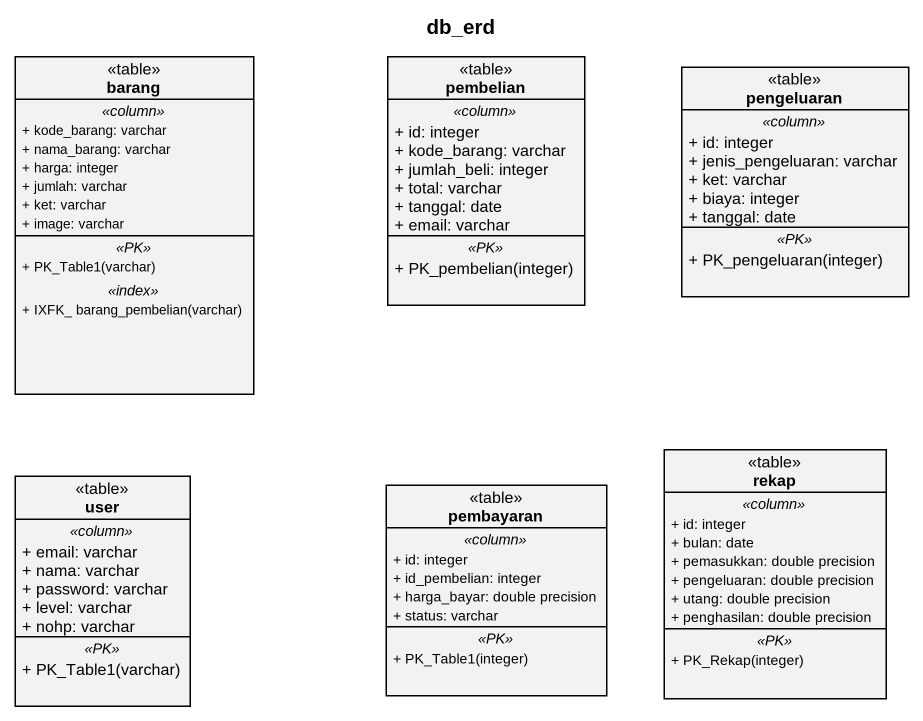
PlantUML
@startuml
title db_erd
hide circle
hide empty members
skinparam classAttributeIconSize 0
class barang <<table>> {
  .. <<column>> ..
  + kode_barang: varchar
  + nama_barang: varchar
  + harga: integer
  + jumlah: varchar
  + ket: varchar
  + image: varchar
  .. <<PK>> ..
  + PK_Table1(varchar)
  .. <<index>> ..
  + IXFK_ barang_pembelian(varchar)
}
class pembelian <<table>> {
  .. <<column>> ..
  + id: integer
  + kode_barang: varchar
  + jumlah_beli: integer
  + total: varchar
  + tanggal: date
  + email: varchar
  .. <<PK>> ..
  + PK_pembelian(integer)
}
class pengeluaran <<table>> {
  .. <<column>> ..
  + id: integer
  + jenis_pengeluaran: varchar
  + ket: varchar
  + biaya: integer
  + tanggal: date
  .. <<PK>> ..
  + PK_pengeluaran(integer)
}
class rekap <<table>> {
  .. <<column>> ..
  + id: integer
  + bulan: date
  + pemasukkan: double precision
  + pengeluaran: double precision
  + utang: double precision
  + penghasilan: double precision
  .. <<PK>> ..
  + PK_Rekap(integer)
}
class user <<table>> {
  .. <<column>> ..
  + email: varchar
  + nama: varchar
  + password: varchar
  + level: varchar
  + nohp: varchar
  .. <<PK>> ..
  + PK_Table1(varchar)
}
class pembayaran <<table>> {
  .. <<column>> ..
  + id: integer
  + id_pembelian: integer
  + harga_bayar: double precision
  + status: varchar
  .. <<PK>> ..
  + PK_Table1(integer)
}
@enduml
